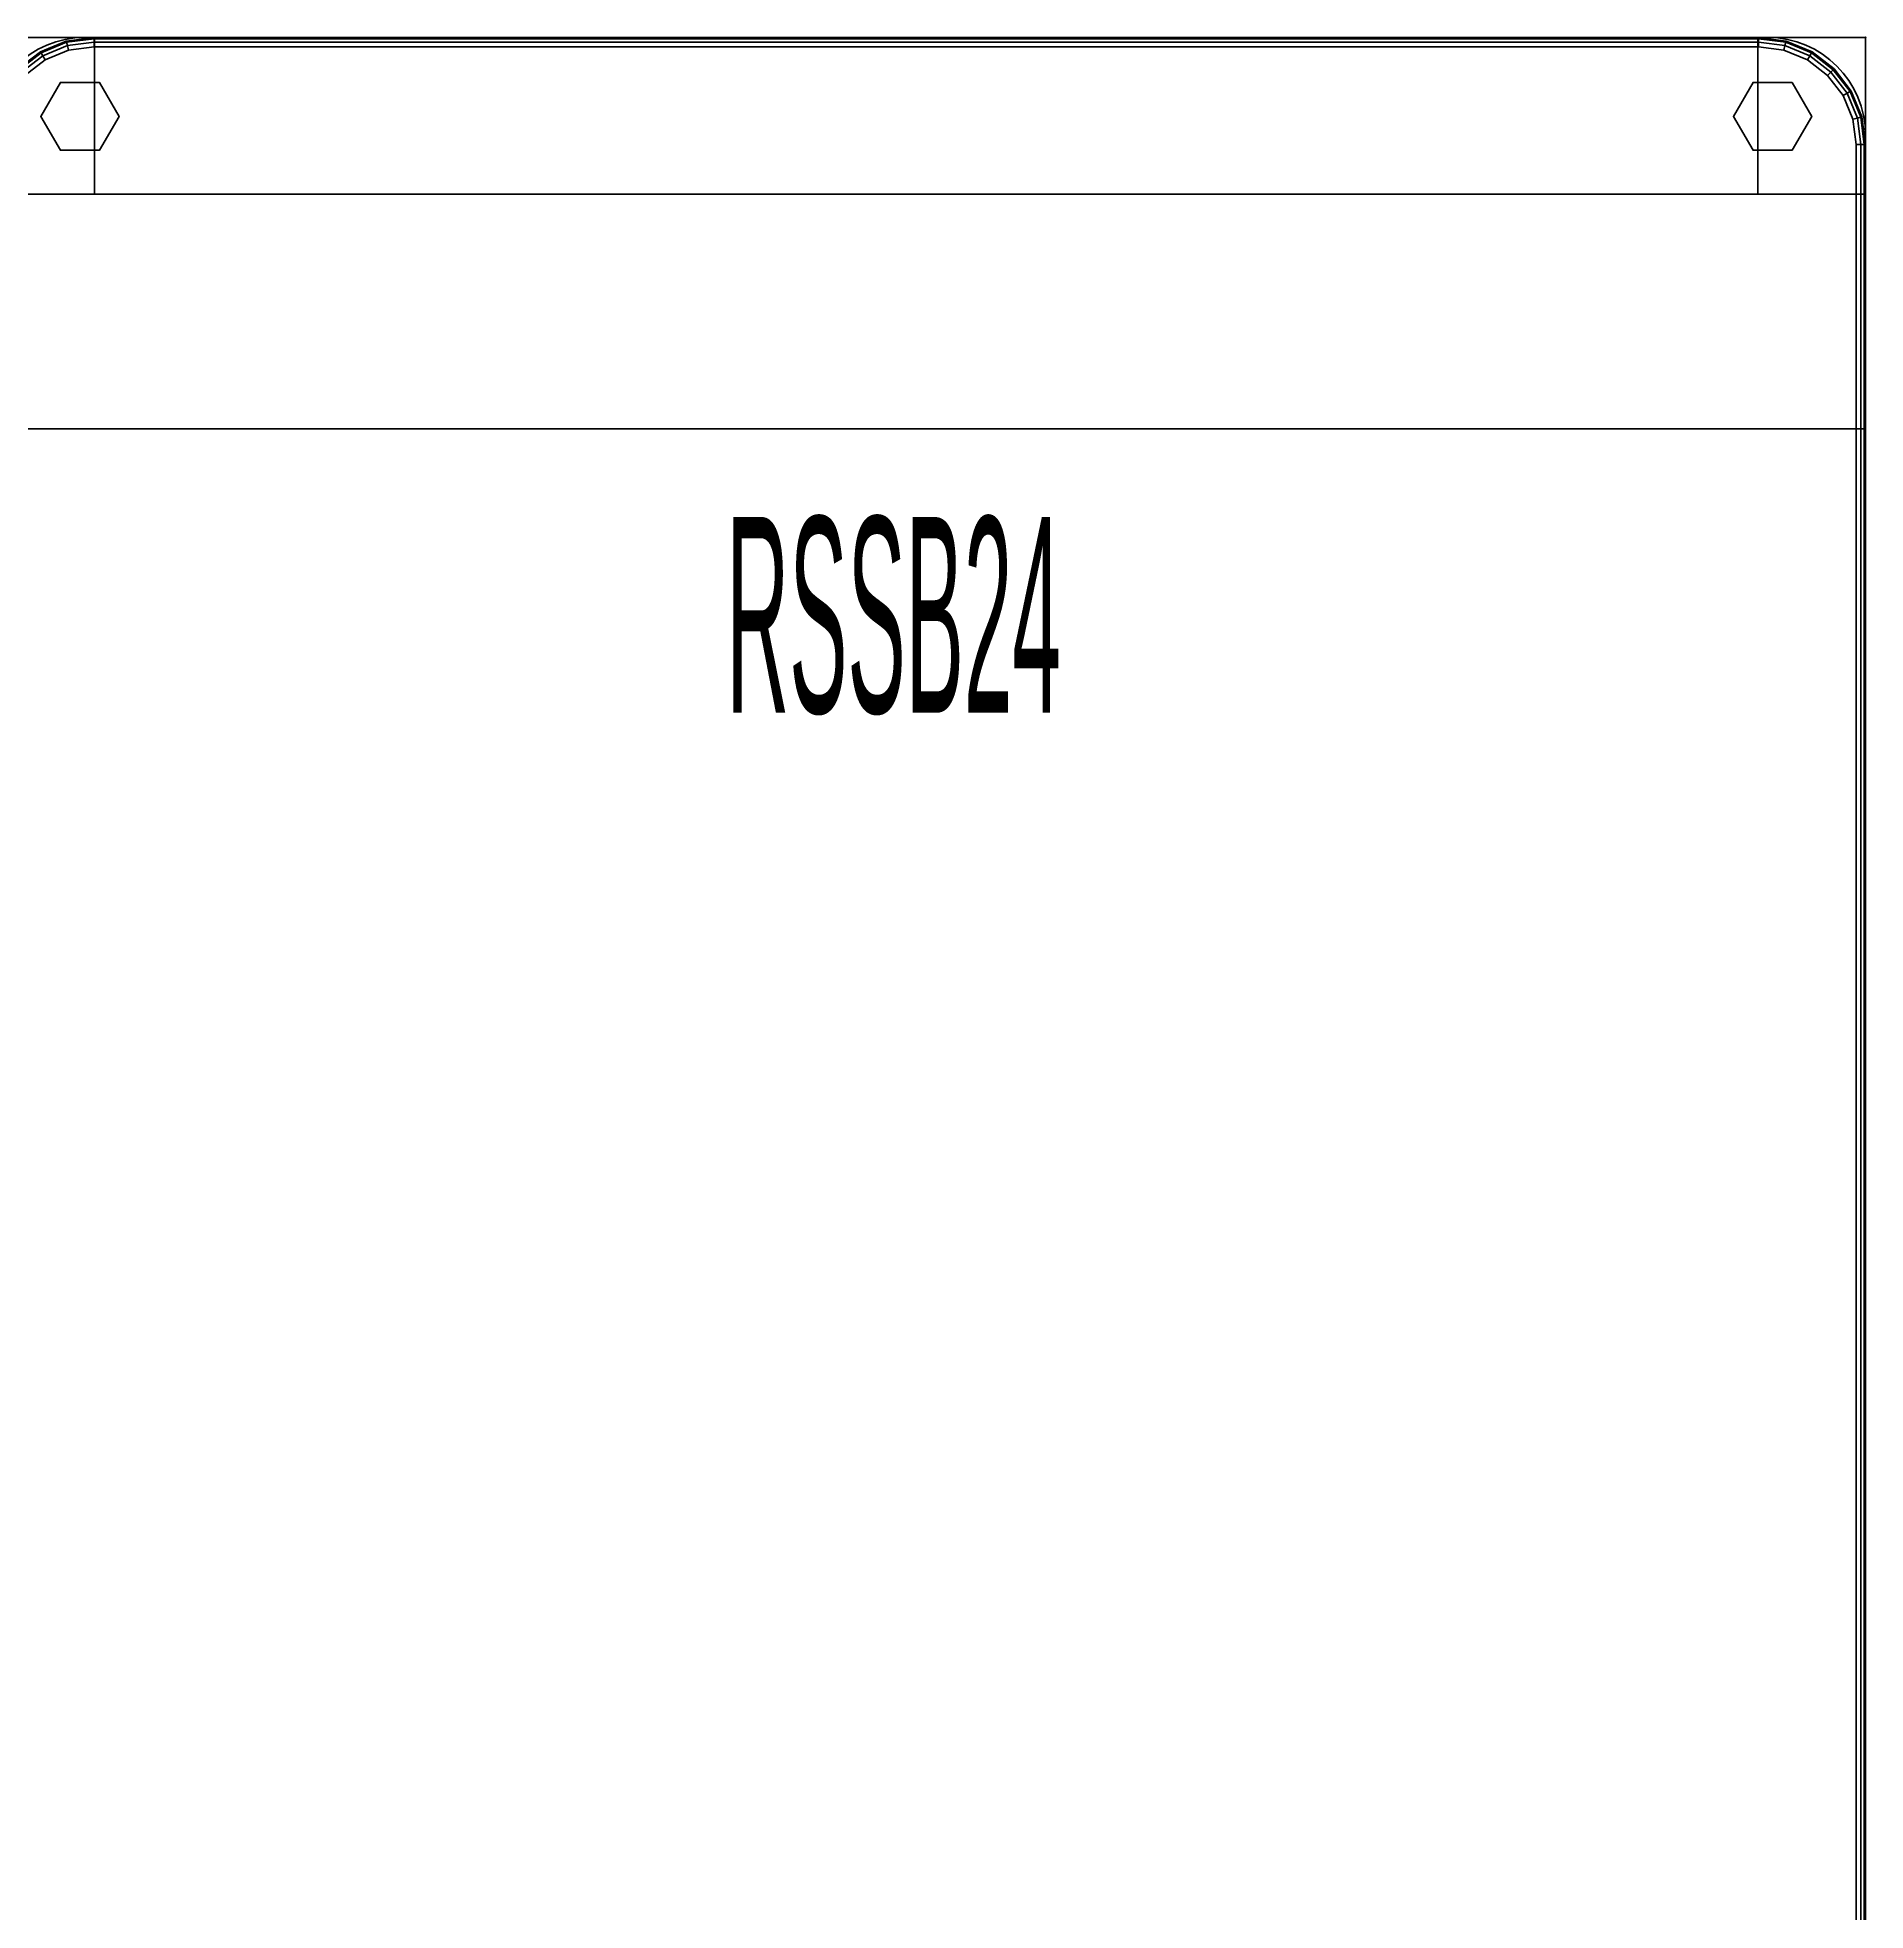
# Model space of a CAD drawing. Extents: x -170 to 1783, y -20 to 1205.
# Drawn here: x 988.23 to 1011.58, y 329.81 to 353.73 of the extents above; entities that cross this region are included whole.
import ezdxf
from ezdxf.enums import TextEntityAlignment as Align

# ---------------------------------------------------------------- set-up
doc = ezdxf.new("R2010")
doc.units = 0
doc.header["$LTSCALE"] = 96
doc.header["$MEASUREMENT"] = 0
for name, color, linetype in [('A-FURN-3-WKSF-TOP', 7, 'Continuous'), ('A-FURN-3-WKSF-TRIM', 7, 'Continuous'), ('A-FURN-P-WKSF', 7, 'Continuous'), ('AFUTL-3-BTPT', 7, 'Continuous'), ('AFUTL-3-GDPL', 7, 'Continuous'), ('AFUTL-3-LGPT', 7, 'Continuous'), ('AFUWS-P', 7, 'Continuous'), ('AFUWS-P-TN', 7, 'Continuous'), ('MAIN_WKSURF', 7, 'Continuous'), ('MAIN_WRKSFC-SUPP', 7, 'Continuous')]:
    doc.layers.add(name, color=color, linetype=linetype)

# ---------------------------------------------------------------- blocks, each defined once
blk = doc.blocks.new('EC-WYC-46-2424-T')
at = {"layer": 'A-FURN-3-WKSF-TOP', "color": 60, "linetype": 'Continuous'}
for points, invisible_edges in [([(47.882, -28.115, 27.75), (24.118, -34.22, 27.75), (24.118, -70.632, 27.75), (47.882, -70.632, 27.75)], 5), ([(47.882, -28.115, 29), (47.882, -70.632, 29), (24.118, -70.632, 29), (24.118, -34.22, 29)], 10), ([(24.118, -70.632, 27.75), (24.161, -70.956, 27.75), (47.839, -70.956, 27.75), (47.882, -70.632, 27.75)], 10), ([(24.118, -70.632, 29), (47.882, -70.632, 29), (47.839, -70.956, 29), (24.161, -70.956, 29)], 5), ([(47.715, -71.257, 27.75), (47.839, -70.956, 27.75), (24.161, -70.956, 27.75), (24.285, -71.257, 27.75)], 10), ([(47.715, -71.257, 29), (24.285, -71.257, 29), (24.161, -70.956, 29), (47.839, -70.956, 29)], 5), ([(24.285, -71.257, 27.75), (24.484, -71.516, 27.75), (47.516, -71.516, 27.75), (47.715, -71.257, 27.75)], 10), ([(24.285, -71.257, 29), (47.715, -71.257, 29), (47.516, -71.516, 29), (24.484, -71.516, 29)], 5), ([(47.257, -71.715, 27.75), (47.516, -71.516, 27.75), (24.484, -71.516, 27.75), (24.743, -71.715, 27.75)], 10), ([(47.257, -71.715, 29), (24.743, -71.715, 29), (24.484, -71.516, 29), (47.516, -71.516, 29)], 5), ([(24.743, -71.715, 27.75), (25.044, -71.839, 27.75), (46.956, -71.839, 27.75), (47.257, -71.715, 27.75)], 10), ([(24.743, -71.715, 29), (47.257, -71.715, 29), (46.956, -71.839, 29), (25.044, -71.839, 29)], 5), ([(46.632, -71.882, 27.75), (46.956, -71.839, 27.75), (25.044, -71.839, 27.75), (25.368, -71.882, 27.75)], 2), ([(46.632, -71.882, 29), (25.368, -71.882, 29), (25.044, -71.839, 29), (46.956, -71.839, 29)], 4)]:
    blk.add_3dface(points, dxfattribs=dict(at, invisible_edges=invisible_edges))
at = {"layer": 'A-FURN-3-WKSF-TRIM', "color": 40, "linetype": 'Continuous', "invisible_edges": 4}
blk.add_3dface([(24, -70.632, 28.882), (24, -70.632, 27.868), (24, -34.22, 27.868), (24, -34.22, 28.882)], dxfattribs=at)
at = {"layer": 'A-FURN-3-WKSF-TRIM', "color": 40, "linetype": 'Continuous'}
for points in [[(24.016, -70.632, 28.941), (24, -70.632, 28.882), (24, -34.22, 28.882), (24.016, -34.22, 28.941)], [(24, -70.632, 27.868), (24.016, -70.632, 27.809), (24.016, -34.22, 27.809), (24, -34.22, 27.868)], [(24.059, -70.632, 28.984), (24.016, -70.632, 28.941), (24.016, -34.22, 28.941), (24.059, -34.22, 28.984)], [(24.016, -70.632, 27.809), (24.059, -70.632, 27.766), (24.059, -34.22, 27.766), (24.016, -34.22, 27.809)], [(24.118, -70.632, 29), (24.059, -70.632, 28.984), (24.059, -34.22, 28.984), (24.118, -34.22, 29)], [(24.059, -70.632, 27.766), (24.118, -70.632, 27.75), (24.118, -34.22, 27.75), (24.059, -34.22, 27.766)], [(24.062, -70.982, 28.941), (24.047, -70.986, 28.882), (24, -70.632, 28.882), (24.016, -70.632, 28.941)], [(24.047, -70.986, 28.882), (24.047, -70.986, 27.868), (24, -70.632, 27.868), (24, -70.632, 28.882)], [(24.047, -70.986, 27.868), (24.062, -70.982, 27.809), (24.016, -70.632, 27.809), (24, -70.632, 27.868)], [(24.104, -70.971, 28.984), (24.062, -70.982, 28.941), (24.016, -70.632, 28.941), (24.059, -70.632, 28.984)], [(24.062, -70.982, 27.809), (24.104, -70.971, 27.766), (24.059, -70.632, 27.766), (24.016, -70.632, 27.809)], [(24.161, -70.956, 29), (24.104, -70.971, 28.984), (24.059, -70.632, 28.984), (24.118, -70.632, 29)], [(24.104, -70.971, 27.766), (24.161, -70.956, 27.75), (24.118, -70.632, 27.75), (24.059, -70.632, 27.766)], [(24.197, -71.308, 28.941), (24.183, -71.316, 28.882), (24.047, -70.986, 28.882), (24.062, -70.982, 28.941)], [(24.183, -71.316, 27.868), (24.197, -71.308, 27.809), (24.062, -70.982, 27.809), (24.047, -70.986, 27.868)], [(24.183, -71.316, 28.882), (24.183, -71.316, 27.868), (24.047, -70.986, 27.868), (24.047, -70.986, 28.882)], [(24.234, -71.287, 28.984), (24.197, -71.308, 28.941), (24.062, -70.982, 28.941), (24.104, -70.971, 28.984)], [(24.197, -71.308, 27.809), (24.234, -71.287, 27.766), (24.104, -70.971, 27.766), (24.062, -70.982, 27.809)], [(24.285, -71.257, 29), (24.234, -71.287, 28.984), (24.104, -70.971, 28.984), (24.161, -70.956, 29)], [(24.234, -71.287, 27.766), (24.285, -71.257, 27.75), (24.161, -70.956, 27.75), (24.104, -70.971, 27.766)], [(24.442, -71.558, 28.984), (24.412, -71.588, 28.941), (24.197, -71.308, 28.941), (24.234, -71.287, 28.984)], [(24.412, -71.588, 27.809), (24.442, -71.558, 27.766), (24.234, -71.287, 27.766), (24.197, -71.308, 27.809)], [(24.484, -71.516, 29), (24.442, -71.558, 28.984), (24.234, -71.287, 28.984), (24.285, -71.257, 29)], [(24.442, -71.558, 27.766), (24.484, -71.516, 27.75), (24.285, -71.257, 27.75), (24.234, -71.287, 27.766)], [(24.412, -71.588, 28.941), (24.401, -71.599, 28.882), (24.183, -71.316, 28.882), (24.197, -71.308, 28.941)], [(24.401, -71.599, 27.868), (24.412, -71.588, 27.809), (24.197, -71.308, 27.809), (24.183, -71.316, 27.868)], [(24.401, -71.599, 28.882), (24.401, -71.599, 27.868), (24.183, -71.316, 27.868), (24.183, -71.316, 28.882)], [(24.743, -71.715, 29), (24.713, -71.766, 28.984), (24.442, -71.558, 28.984), (24.484, -71.516, 29)], [(24.713, -71.766, 27.766), (24.743, -71.715, 27.75), (24.484, -71.516, 27.75), (24.442, -71.558, 27.766)], [(47.516, -71.516, 29), (47.558, -71.558, 28.984), (47.286, -71.766, 28.984), (47.257, -71.715, 29)], [(47.558, -71.558, 27.766), (47.516, -71.516, 27.75), (47.257, -71.715, 27.75), (47.286, -71.766, 27.766)], [(24.692, -71.803, 28.941), (24.684, -71.817, 28.882), (24.401, -71.599, 28.882), (24.412, -71.588, 28.941)], [(24.684, -71.817, 27.868), (24.692, -71.803, 27.809), (24.412, -71.588, 27.809), (24.401, -71.599, 27.868)], [(24.684, -71.817, 28.882), (24.684, -71.817, 27.868), (24.401, -71.599, 27.868), (24.401, -71.599, 28.882)], [(24.713, -71.766, 28.984), (24.692, -71.803, 28.941), (24.412, -71.588, 28.941), (24.442, -71.558, 28.984)], [(24.692, -71.803, 27.809), (24.713, -71.766, 27.766), (24.442, -71.558, 27.766), (24.412, -71.588, 27.809)], [(25.029, -71.896, 28.984), (25.018, -71.938, 28.941), (24.692, -71.803, 28.941), (24.713, -71.766, 28.984)], [(25.018, -71.938, 27.809), (25.029, -71.896, 27.766), (24.713, -71.766, 27.766), (24.692, -71.803, 27.809)], [(25.044, -71.839, 29), (25.029, -71.896, 28.984), (24.713, -71.766, 28.984), (24.743, -71.715, 29)], [(25.029, -71.896, 27.766), (25.044, -71.839, 27.75), (24.743, -71.715, 27.75), (24.713, -71.766, 27.766)], [(47.257, -71.715, 29), (47.286, -71.766, 28.984), (46.971, -71.896, 28.984), (46.956, -71.839, 29)], [(47.286, -71.766, 27.766), (47.257, -71.715, 27.75), (46.956, -71.839, 27.75), (46.971, -71.896, 27.766)], [(47.286, -71.766, 28.984), (47.308, -71.803, 28.941), (46.982, -71.938, 28.941), (46.971, -71.896, 28.984)], [(47.308, -71.803, 27.809), (47.286, -71.766, 27.766), (46.971, -71.896, 27.766), (46.982, -71.938, 27.809)], [(47.558, -71.558, 28.984), (47.588, -71.588, 28.941), (47.308, -71.803, 28.941), (47.286, -71.766, 28.984)], [(47.588, -71.588, 27.809), (47.558, -71.558, 27.766), (47.286, -71.766, 27.766), (47.308, -71.803, 27.809)], [(47.588, -71.588, 28.941), (47.599, -71.599, 28.882), (47.316, -71.817, 28.882), (47.308, -71.803, 28.941)], [(47.599, -71.599, 27.868), (47.588, -71.588, 27.809), (47.308, -71.803, 27.809), (47.316, -71.817, 27.868)], [(47.599, -71.599, 28.882), (47.599, -71.599, 27.868), (47.316, -71.817, 27.868), (47.316, -71.817, 28.882)], [(25.018, -71.938, 28.941), (25.014, -71.953, 28.882), (24.684, -71.817, 28.882), (24.692, -71.803, 28.941)], [(25.014, -71.953, 27.868), (25.018, -71.938, 27.809), (24.692, -71.803, 27.809), (24.684, -71.817, 27.868)], [(25.014, -71.953, 28.882), (25.014, -71.953, 27.868), (24.684, -71.817, 27.868), (24.684, -71.817, 28.882)], [(25.368, -71.984, 28.941), (25.368, -72, 28.882), (25.014, -71.953, 28.882), (25.018, -71.938, 28.941)], [(25.368, -72, 27.868), (25.368, -71.984, 27.809), (25.018, -71.938, 27.809), (25.014, -71.953, 27.868)], [(25.368, -72, 28.882), (25.368, -72, 27.868), (25.014, -71.953, 27.868), (25.014, -71.953, 28.882)], [(25.368, -71.941, 28.984), (25.368, -71.984, 28.941), (25.018, -71.938, 28.941), (25.029, -71.896, 28.984)], [(25.368, -71.984, 27.809), (25.368, -71.941, 27.766), (25.029, -71.896, 27.766), (25.018, -71.938, 27.809)], [(25.368, -71.882, 29), (25.368, -71.941, 28.984), (25.029, -71.896, 28.984), (25.044, -71.839, 29)], [(25.368, -71.941, 27.766), (25.368, -71.882, 27.75), (25.044, -71.839, 27.75), (25.029, -71.896, 27.766)], [(46.632, -71.882, 29), (46.632, -71.941, 28.984), (25.368, -71.941, 28.984), (25.368, -71.882, 29)], [(46.632, -71.941, 27.766), (46.632, -71.882, 27.75), (25.368, -71.882, 27.75), (25.368, -71.941, 27.766)], [(46.632, -71.941, 28.984), (46.632, -71.984, 28.941), (25.368, -71.984, 28.941), (25.368, -71.941, 28.984)], [(46.632, -71.984, 27.809), (46.632, -71.941, 27.766), (25.368, -71.941, 27.766), (25.368, -71.984, 27.809)], [(46.632, -71.984, 28.941), (46.632, -72, 28.882), (25.368, -72, 28.882), (25.368, -71.984, 28.941)], [(46.632, -72, 27.868), (46.632, -71.984, 27.809), (25.368, -71.984, 27.809), (25.368, -72, 27.868)], [(46.632, -72, 28.882), (46.632, -72, 27.868), (25.368, -72, 27.868), (25.368, -72, 28.882)], [(46.956, -71.839, 29), (46.971, -71.896, 28.984), (46.632, -71.941, 28.984), (46.632, -71.882, 29)], [(46.971, -71.896, 27.766), (46.956, -71.839, 27.75), (46.632, -71.882, 27.75), (46.632, -71.941, 27.766)], [(46.971, -71.896, 28.984), (46.982, -71.938, 28.941), (46.632, -71.984, 28.941), (46.632, -71.941, 28.984)], [(46.982, -71.938, 27.809), (46.971, -71.896, 27.766), (46.632, -71.941, 27.766), (46.632, -71.984, 27.809)], [(46.982, -71.938, 28.941), (46.986, -71.953, 28.882), (46.632, -72, 28.882), (46.632, -71.984, 28.941)], [(46.986, -71.953, 27.868), (46.982, -71.938, 27.809), (46.632, -71.984, 27.809), (46.632, -72, 27.868)], [(46.986, -71.953, 28.882), (46.986, -71.953, 27.868), (46.632, -72, 27.868), (46.632, -72, 28.882)], [(47.308, -71.803, 28.941), (47.316, -71.817, 28.882), (46.986, -71.953, 28.882), (46.982, -71.938, 28.941)], [(47.316, -71.817, 27.868), (47.308, -71.803, 27.809), (46.982, -71.938, 27.809), (46.986, -71.953, 27.868)], [(47.316, -71.817, 28.882), (47.316, -71.817, 27.868), (46.986, -71.953, 27.868), (46.986, -71.953, 28.882)]]:
    blk.add_3dface(points, dxfattribs=at)
at = {"layer": 'A-FURN-P-WKSF', "color": 7, "linetype": 'Continuous'}
for p, q in [((24, -70.75), (24, -34.22)), ((25.25, -72), (46.75, -72))]:
    blk.add_line(p, q, dxfattribs=at)
for centre, start, end in [((25.25, -70.75), 180, 270), ((46.75, -70.75), 270, 360)]:
    blk.add_arc(centre, 1.25, start, end, dxfattribs=at)
at = {"layer": 'MAIN_WKSURF', "color": 7, "linetype": 'Continuous'}
blk.add_point((24, -72), dxfattribs=at)
blk.add_point((24, -72), dxfattribs=at)
blk = doc.blocks.new('EC-RSSB-24')
at = {"layer": 'AFUTL-3-BTPT', "color": 30, "linetype": 'Continuous'}
for points in [[(0, 0, 0.5), (0, -24, 0.5), (0, -22.625, 1.5), (0, -1.375, 1.5)], [(2, -24, 0.5), (0, -24, 0.5), (0, 0, 0.5), (2, 0, 0.5)], [(0, -1.375, 26.75), (0, -22.625, 26.75), (0, -24, 27.75), (0, 0, 27.75)], [(2, -1.375, 1.5), (2, -22.625, 1.5), (2, -24, 0.5), (2, 0, 0.5)], [(2, -1.375, 26.75), (2, -22.625, 26.75), (2, -24, 27.5), (2, 0, 27.5)], [(5, -24, 27.75), (5, -24, 27.5), (5, 0, 27.5), (5, 0, 27.75)], [(2, -1.375, 1.5), (0, -1.375, 1.5), (0, -22.625, 1.5), (2, -22.625, 1.5)], [(2, -22.625, 26.75), (0, -22.625, 26.75), (0, -1.375, 26.75), (2, -1.375, 26.75)], [(5, -24, 27.5), (5, -24, 27.75), (2, -24, 27.75), (2, -24, 27.5)]]:
    blk.add_3dface(points, dxfattribs=at)
at = {"layer": 'AFUTL-3-GDPL', "color": 47, "linetype": 'Continuous'}
for points in [[(1.008, -0.688, 0.5), (0.574, -0.938, 0.5), (0.574, -0.938), (1.008, -0.688)], [(1.441, -0.938, 0.5), (1.008, -0.688, 0.5), (1.008, -0.688), (1.441, -0.938)], [(0.574, -0.938, 0.5), (0.574, -1.437, 0.5), (0.574, -1.437), (0.574, -0.938)], [(1.441, -1.437, 0.5), (1.441, -0.938, 0.5), (1.441, -0.938), (1.441, -1.437)], [(0.574, -1.437, 0.5), (1.008, -1.688, 0.5), (1.008, -1.688), (0.574, -1.437)], [(1.008, -1.688, 0.5), (1.441, -1.437, 0.5), (1.441, -1.437), (1.008, -1.688)], [(0.574, -22.563), (1.008, -22.312), (1.008, -22.312, 0.5), (0.574, -22.563, 0.5)], [(1.008, -22.312), (1.441, -22.563), (1.441, -22.563, 0.5), (1.008, -22.312, 0.5)], [(0.574, -23.062), (0.574, -22.563), (0.574, -22.563, 0.5), (0.574, -23.062, 0.5)], [(1.441, -22.563), (1.441, -23.062), (1.441, -23.062, 0.5), (1.441, -22.563, 0.5)], [(1.008, -23.313), (0.574, -23.062), (0.574, -23.062, 0.5), (1.008, -23.313, 0.5)], [(1.441, -23.062), (1.008, -23.313), (1.008, -23.313, 0.5), (1.441, -23.062, 0.5)]]:
    blk.add_3dface(points, dxfattribs=at)
at = {"layer": 'AFUTL-3-LGPT', "color": 30, "linetype": 'Continuous'}
for points in [[(0, 0, 27.75), (0, -1.375, 26.75), (0, -1.375, 1.5), (0, 0, 0.5)], [(2, 0, 27.75), (0, 0, 27.75), (0, 0, 0.5), (2, 0, 0.5)], [(5, -24, 27.75), (0, -24, 27.75), (0, 0, 27.75), (5, 0, 27.75)], [(2, 0, 0.5), (2, -1.375, 1.5), (2, -1.375, 26.75), (2, 0, 27.5)], [(5, -24, 27.5), (2, -24, 27.5), (2, 0, 27.5), (5, 0, 27.5)], [(2, 0, 27.5), (2, 0, 27.75), (5, 0, 27.75), (5, 0, 27.5)], [(2, -1.375, 26.75), (2, -1.375, 1.5), (0, -1.375, 1.5), (0, -1.375, 26.75)], [(0, -24, 0.5), (0, -22.625, 1.5), (0, -22.625, 26.75), (0, -24, 27.75)], [(2, -22.625, 26.75), (2, -22.625, 1.5), (0, -22.625, 1.5), (0, -22.625, 26.75)], [(2, -24, 0.5), (2, -22.625, 1.5), (2, -22.625, 26.75), (2, -24, 27.5)], [(2, -24, 27.75), (0, -24, 27.75), (0, -24, 0.5), (2, -24, 0.5)]]:
    blk.add_3dface(points, dxfattribs=at)
at = {"layer": 'AFUWS-P', "color": 7, "linetype": 'Continuous'}
for p, q in [((0, 0), (5, 0)), ((0, -24), (0, 0)), ((0, 0), (2, 0)), ((0, -1.375), (0, 0)), ((2, 0), (2, -1.375)), ((5, 0), (5, -24)), ((2, -1.375), (0, -1.375)), ((2, -1.375), (2, -22.625)), ((2, -22.625), (0, -22.625)), ((0, -22.625), (0, -24)), ((2, -24), (2, -22.625)), ((5, -24), (0, -24)), ((0, -24), (2, -24))]:
    blk.add_line(p, q, dxfattribs=at)
at = {"layer": 'MAIN_WRKSFC-SUPP', "color": 7, "linetype": 'Continuous'}
for p in [(0, 0), (0, -24)]:
    blk.add_point(p, dxfattribs=at)
at = {"layer": 'AFUWS-P-TN', "color": 7, "linetype": 'Continuous', "width": 0.333333}
blk.add_text('RSSB24', height=2.5, rotation=90, dxfattribs=at).set_placement((8.625, -12.417), align=Align.CENTER)

msp = doc.modelspace()

# ---------------------------------------------------------------- block references
at = {"layer": 'MAIN_WKSURF', "color": 47, "linetype": 'Continuous', "rotation": 180}
msp.add_blockref('EC-WYC-46-2424-T', (1035.58075, 281.73489), dxfattribs=at)
at = {"layer": 'MAIN_WRKSFC-SUPP', "color": 47, "linetype": 'Continuous'}
ref = msp.add_blockref('EC-RSSB-24', (1011.58075, 353.73489), dxfattribs=dict(at, rotation=270))
ref.add_attrib('CAPMC', 'ECH', dxfattribs={"color": 47, "linetype": 'Continuous', "height": 0.000000012, "width": 0.666667}).set_placement((1011.58075, 353.73489), align=Align.BOTTOM_LEFT)
ref.add_attrib('CAPPN', 'EC-RSSB-24', dxfattribs={"color": 47, "linetype": 'Continuous', "height": 0.000000012, "width": 0.666667}).set_placement((1011.58075, 353.73489), align=Align.BOTTOM_LEFT)
ref.add_attrib('CAPMG', 'RSI', dxfattribs={"color": 47, "linetype": 'Continuous', "height": 0.000000012, "width": 0.666667}).set_placement((1011.58075, 353.73489), align=Align.BOTTOM_LEFT)
ref.add_attrib('CAPQTY', '1', dxfattribs={"color": 47, "linetype": 'Continuous', "height": 0.000000012, "width": 0.666667}).set_placement((1011.58075, 353.73489), align=Align.BOTTOM_LEFT)

doc.saveas('drawing.dxf')
